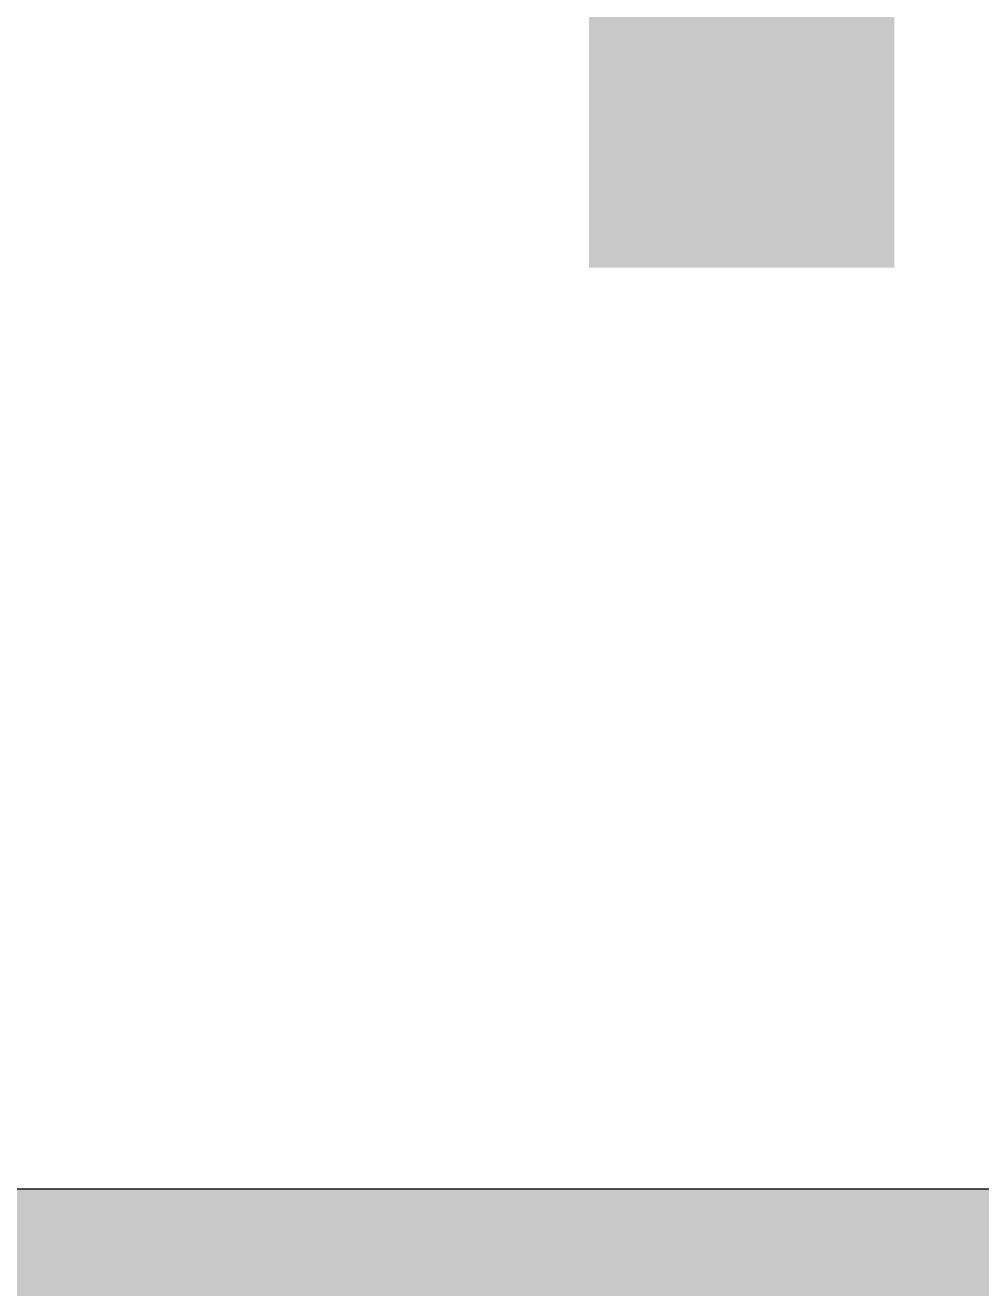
# Model space of a CAD drawing. Header units: metres. Extents: x 512 to 829, y -209 to 245.
# Drawn here: x 660.2557 to 660.471, y -157.1899 to -156.9055 of the extents above; entities that cross this region are included whole.
import ezdxf

# ---------------------------------------------------------------- set-up
doc = ezdxf.new("R2010")
doc.units = ezdxf.units.M
doc.header["$LTSCALE"] = 0.508
doc.set_wipeout_variables(frame=1)
for name, color, linetype, lineweight in [('AMB-NOVOS', 10, 'Continuous', 15), ('EQUIPAMENTO', 3, 'Continuous', 0), ('USO-Capela', 201, 'Continuous', 15)]:
    doc.layers.add(name, color=color, linetype=linetype, lineweight=lineweight)

msp = doc.modelspace()

# ---------------------------------------------------------------- hatches: boundary and pattern name
at = {"layer": 'USO-Capela', "transparency": 33554559}
h = msp.add_hatch(color=256, dxfattribs=at)
h.dxf.hatch_style = 1
h.paths.add_polyline_path([(655.50446, -160.31508), (659.4169, -160.32111), (659.4169, -163.46803), (662.02446, -163.46803), (662.02446, -151.76961), (655.50446, -151.76961)])

# ---------------------------------------------------------------- next in the draw order: wipeouts: each hides what was drawn before it
at = {"color": 7, "linetype": 'Continuous', "lineweight": 5}
msp.add_wipeout([(659.62446, -157.16766), (662.02446, -157.16766), (662.02446, -156.06766), (659.62446, -156.06766)], dxfattribs=at).dxf.layer = 'EQUIPAMENTO'

# ---------------------------------------------------------------- next in the draw order: linework, layer by layer
at = {"layer": 'EQUIPAMENTO', "color": 7, "linetype": 'Continuous', "lineweight": 5}
msp.add_lwpolyline([(659.62446, -157.16766), (662.02446, -157.16766), (662.02446, -156.06766), (659.62446, -156.06766)], close=True, dxfattribs=at)

# ---------------------------------------------------------------- next in the draw order: wipeouts: each hides what was drawn before it
at = {"color": 7, "linetype": 'Continuous', "lineweight": 5}
msp.add_wipeout([(659.62446, -157.16766), (662.02446, -157.16766), (662.02446, -156.06766), (659.62446, -156.06766)], dxfattribs=at).dxf.layer = 'EQUIPAMENTO'

# ---------------------------------------------------------------- next in the draw order: linework, layer by layer
at = {"layer": 'EQUIPAMENTO', "color": 7, "linetype": 'Continuous', "lineweight": 5}
msp.add_lwpolyline([(659.62446, -157.16766), (662.02446, -157.16766), (662.02446, -156.06766), (659.62446, -156.06766)], close=True, dxfattribs=at)

# ---------------------------------------------------------------- next in the draw order: wipeouts: each hides what was drawn before it
at = {"color": 7, "linetype": 'Continuous', "lineweight": 5}
msp.add_wipeout([(659.62446, -157.16766), (662.02446, -157.16766), (662.02446, -156.06766), (659.62446, -156.06766)], dxfattribs=at).dxf.layer = 'EQUIPAMENTO'

# ---------------------------------------------------------------- next in the draw order: linework, layer by layer
at = {"layer": 'EQUIPAMENTO', "color": 7, "linetype": 'Continuous', "lineweight": 5}
msp.add_lwpolyline([(659.62446, -157.16766), (662.02446, -157.16766), (662.02446, -156.06766), (659.62446, -156.06766)], close=True, dxfattribs=at)

# ---------------------------------------------------------------- next in the draw order: texts
at = {"layer": 'AMB-NOVOS', "linetype": 'Continuous', "lineweight": 0, "insert": (656.15678, -153.791), "char_height": 0.5280947, "attachment_point": 1}
msp.add_mtext_dynamic_manual_height_columns('\\pi0.32768;{\\fArial|b0|i0|c0|p34;\\LN°:\\l 204 \\LNOME: \\P\\pi0.19223;\\lLABORATÓRIO \\P\\pi2.3491;DE \\P\\pi0.30607;INFORMÁTICA}', width=5.6265085, gutter_width=1.50884, heights=[0], dxfattribs=at)

doc.saveas('drawing.dxf')
